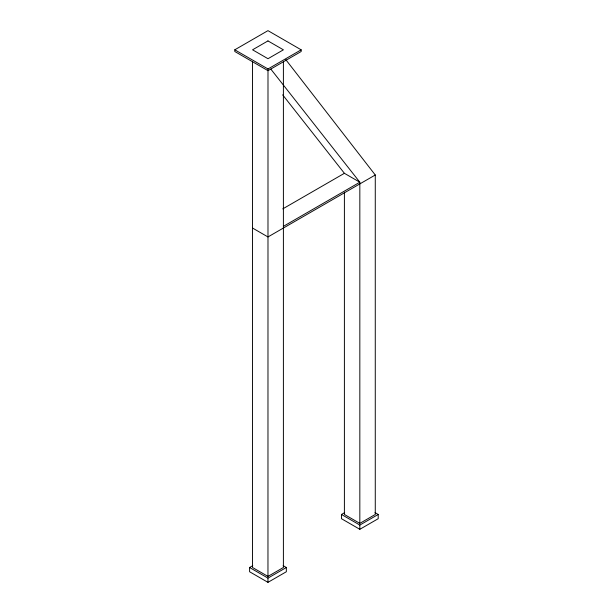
<?xml version="1.0" encoding="UTF-8"?>
<svg xmlns="http://www.w3.org/2000/svg" width="613" height="613" viewBox="0 0 613 613"><rect width="100%" height="100%" fill="white"/><g stroke="black" fill="none" stroke-linecap="round" stroke-linejoin="round"><path stroke-width="0.92" d="M234.794 49.799L267.965 30.65L301.167 49.822L301.167 51.515L267.996 70.671L234.794 51.5L234.794 49.799L267.996 68.97L301.167 49.822M282.762 208.887L344.399 173.303L359.831 182.207L359.831 523.372L375.271 514.46L375.271 174.996L285.765 59.607M283.398 226.343L359.831 182.207L270.846 69.131M375.271 174.996L267.965 236.947L252.533 228.036M283.145 565.653L286.34 567.5L286.34 571.745L267.965 582.35L249.591 571.745L249.591 567.5L252.786 565.653M375.01 512.614L378.206 514.46L378.206 518.705L359.831 529.31L341.464 518.705L341.464 514.46L344.659 512.614M252.533 61.4L252.533 567.5L267.965 576.412L283.398 567.5L283.398 61.354M249.591 567.5L267.965 578.105L286.34 567.5M341.464 514.46L359.831 525.065L378.206 514.46M359.831 523.372L344.399 514.46L344.399 192.206M282.662 94.846L344.399 173.303M359.831 525.065L359.831 529.31M267.996 68.97L267.965 576.412M267.965 578.105L267.965 582.35M267.965 40.91L252.564 49.799L267.996 58.71L283.398 49.822L267.965 40.91"/></g></svg>
